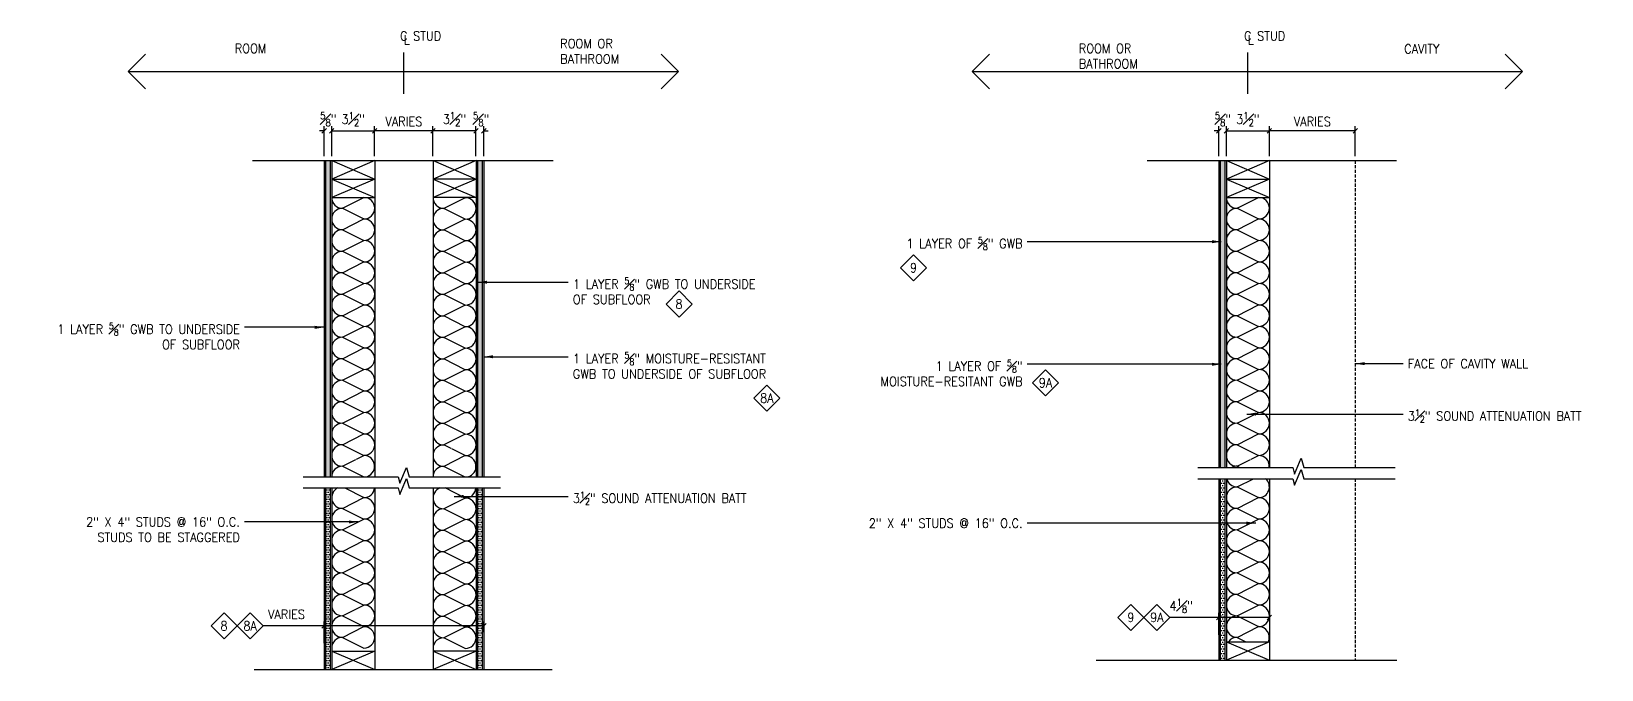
# Model space of a CAD drawing. Header units: inches. Extents: x 14 to 347, y 32 to 277.
# Drawn here: x 152.5 to 280.3, y 129.2 to 181.1 of the extents above; entities that cross this region are included whole.
import ezdxf
from ezdxf.enums import TextEntityAlignment as Align

# ---------------------------------------------------------------- set-up
doc = ezdxf.new("R2010")
doc.units = ezdxf.units.IN
doc.header["$LTSCALE"] = 0.5
doc.header["$MEASUREMENT"] = 0
doc.linetypes.add('DASHED', pattern=[0.75, 0.5, -0.25])
for name, color, linetype in [('A-ANNO-DIMS', 7, 'Continuous'), ('A-ANNO-NOTE', 7, 'Continuous'), ('A-ANNO-SYMB', 7, 'Continuous'), ('A-DETL-MCUT', 2, 'Continuous'), ('A-DETL-PATT', 8, 'Continuous')]:
    doc.layers.add(name, color=color, linetype=linetype)
doc.styles.add('NOTE', font='romans.shx', dxfattribs={"width": 0.9})
doc.dimstyles.new('NOTE8', dxfattribs={"dimscale": 8, "dimtxt": 0.09375, "dimasz": 0.046875, "dimexe": 0.046875, "dimexo": 0.046875, "dimgap": 0.046875, "dimtad": 1, "dimdec": 4, "dimzin": 0, "dimdsep": 46, "dimlunit": 4, "dimtxsty": 'NOTE', "dimblk": 'OBLIQUE', "dimcen": 0.09, "dimadec": 0, "dimazin": 0, "dimtfac": 0.75, "dimtdec": 4, "dimtofl": 0, "dimtmove": 2, "dimatfit": 3, "dimldrblk": 'OBLIQUE', "dimfxl": 0, "dimfrac": 1, "dimtolj": 1, "dimtzin": 0, "dimarcsym": 0})
doc.dimstyles.new('TEXT8', dxfattribs={"dimscale": 8, "dimtxt": 0.09375, "dimasz": 0.09375, "dimexe": 0.046875, "dimexo": 0.046875, "dimgap": 0.046875, "dimtad": 0, "dimdec": 4, "dimzin": 0, "dimdsep": 46, "dimlunit": 4, "dimtxsty": 'NOTE', "dimcen": 0.09, "dimadec": 0, "dimazin": 0, "dimtfac": 0.75, "dimtdec": 4, "dimtofl": 0, "dimtmove": 2, "dimatfit": 3, "dimfxl": 0, "dimfrac": 1, "dimtolj": 1, "dimtzin": 0, "dimarcsym": 0})

# ---------------------------------------------------------------- blocks, each defined once
blk = doc.blocks.new('_Oblique')
at = {"color": 0, "lineweight": -2}
blk.add_line((-0.5, -0.5), (0.5, 0.5), dxfattribs=at)
blk = doc.blocks.new('*D36')
at = {"layer": 'A-ANNO-DIMS', "color": 0, "lineweight": -2}
for p, q in [((176.3, 131.34), (176.3, 133.12)), ((189.3, 132.24), (189.3, 133.12)), ((189.3, 132.75), (176.3, 132.75))]:
    blk.add_line(p, q, dxfattribs=at)
at = {"layer": 'Defpoints', "color": 0}
for p in [(176.3, 132.75), (189.3, 131.87), (176.3, 130.97)]:
    blk.add_point(p, dxfattribs=at)
at = {"layer": 'A-ANNO-DIMS', "color": 0, "lineweight": -2, "xscale": 0.375, "yscale": 0.375, "zscale": 0.375, "rotation": 180}
blk.add_blockref('_Oblique', (176.3, 132.75), dxfattribs=at)
at = {"layer": 'A-ANNO-DIMS', "color": 0, "lineweight": -2, "xscale": 0.375, "yscale": 0.375, "zscale": 0.375}
blk.add_blockref('_Oblique', (189.3, 132.75), dxfattribs=at)
at = {"layer": 'A-ANNO-DIMS', "color": 0, "insert": (173.24, 133.69), "char_height": 0.75, "attachment_point": 5, "style": 'NOTE'}
blk.add_mtext('\\A1;VARIES', dxfattribs=at)
blk = doc.blocks.new('*D37')
at = {"layer": 'A-ANNO-DIMS', "color": 0, "lineweight": -2}
for p, q in [((176.3, 173.06), (175.92, 173.06)), ((176.3, 171), (176.3, 173.43)), ((176.92, 171), (176.92, 173.43)), ((176.92, 173.06), (177.3, 173.06))]:
    blk.add_line(p, q, dxfattribs=at)
at = {"layer": 'Defpoints', "color": 0}
for p in [(176.92, 173.06), (176.3, 170.63), (176.92, 170.63)]:
    blk.add_point(p, dxfattribs=at)
at = {"layer": 'A-ANNO-DIMS', "color": 0, "lineweight": -2, "xscale": 0.375, "yscale": 0.375, "zscale": 0.375}
blk.add_blockref('_Oblique', (176.3, 173.06), dxfattribs=at)
at = {"layer": 'A-ANNO-DIMS', "color": 0, "lineweight": -2, "xscale": 0.375, "yscale": 0.375, "zscale": 0.375, "rotation": 180}
blk.add_blockref('_Oblique', (176.92, 173.06), dxfattribs=at)
at = {"layer": 'A-ANNO-DIMS', "color": 0, "insert": (176.65, 174), "char_height": 0.75, "attachment_point": 5, "style": 'NOTE'}
blk.add_mtext('\\A1;{\\H0.750000x;\\S5#8;}"', dxfattribs=at)
blk = doc.blocks.new('*D38')
at = {"layer": 'A-ANNO-DIMS', "color": 0, "lineweight": -2}
for p, q in [((176.92, 171), (176.92, 173.43)), ((176.92, 173.06), (180.42, 173.06)), ((180.42, 171), (180.42, 173.43))]:
    blk.add_line(p, q, dxfattribs=at)
at = {"layer": 'Defpoints', "color": 0}
for p in [(180.42, 173.06), (176.92, 170.63), (180.42, 170.63)]:
    blk.add_point(p, dxfattribs=at)
at = {"layer": 'A-ANNO-DIMS', "color": 0, "lineweight": -2, "xscale": 0.375, "yscale": 0.375, "zscale": 0.375, "rotation": 180}
blk.add_blockref('_Oblique', (176.92, 173.06), dxfattribs=at)
at = {"layer": 'A-ANNO-DIMS', "color": 0, "lineweight": -2, "xscale": 0.375, "yscale": 0.375, "zscale": 0.375}
blk.add_blockref('_Oblique', (180.42, 173.06), dxfattribs=at)
at = {"layer": 'A-ANNO-DIMS', "color": 0, "insert": (178.67, 174), "char_height": 0.75, "attachment_point": 5, "style": 'NOTE'}
blk.add_mtext('\\A1;3{\\H0.750000x;\\S1#2;}"', dxfattribs=at)
blk = doc.blocks.new('*D40')
at = {"layer": 'A-ANNO-DIMS', "color": 0, "lineweight": -2}
for p, q in [((185.17, 171), (185.17, 173.43)), ((188.67, 173.06), (185.17, 173.06)), ((188.67, 171), (188.67, 173.43))]:
    blk.add_line(p, q, dxfattribs=at)
at = {"layer": 'Defpoints', "color": 0}
for p in [(185.17, 173.06), (185.17, 170.63), (188.67, 170.63)]:
    blk.add_point(p, dxfattribs=at)
at = {"layer": 'A-ANNO-DIMS', "color": 0, "lineweight": -2, "xscale": 0.375, "yscale": 0.375, "zscale": 0.375, "rotation": 180}
blk.add_blockref('_Oblique', (185.17, 173.06), dxfattribs=at)
at = {"layer": 'A-ANNO-DIMS', "color": 0, "lineweight": -2, "xscale": 0.375, "yscale": 0.375, "zscale": 0.375}
blk.add_blockref('_Oblique', (188.67, 173.06), dxfattribs=at)
at = {"layer": 'A-ANNO-DIMS', "color": 0, "insert": (186.92, 174), "char_height": 0.75, "attachment_point": 5, "style": 'NOTE'}
blk.add_mtext('\\A1;3{\\H0.750000x;\\S1#2;}"', dxfattribs=at)
blk = doc.blocks.new('*D39')
at = {"layer": 'A-ANNO-DIMS', "color": 0, "lineweight": -2}
for p, q in [((188.67, 173.06), (188.3, 173.06)), ((188.67, 171), (188.67, 173.43)), ((189.3, 171), (189.3, 173.43)), ((189.3, 173.06), (189.67, 173.06))]:
    blk.add_line(p, q, dxfattribs=at)
at = {"layer": 'Defpoints', "color": 0}
for p in [(188.67, 173.06), (188.67, 170.63), (189.3, 170.63)]:
    blk.add_point(p, dxfattribs=at)
at = {"layer": 'A-ANNO-DIMS', "color": 0, "lineweight": -2, "xscale": 0.375, "yscale": 0.375, "zscale": 0.375}
blk.add_blockref('_Oblique', (188.67, 173.06), dxfattribs=at)
at = {"layer": 'A-ANNO-DIMS', "color": 0, "lineweight": -2, "xscale": 0.375, "yscale": 0.375, "zscale": 0.375, "rotation": 180}
blk.add_blockref('_Oblique', (189.3, 173.06), dxfattribs=at)
at = {"layer": 'A-ANNO-DIMS', "color": 0, "insert": (189.09, 174), "char_height": 0.75, "attachment_point": 5, "style": 'NOTE'}
blk.add_mtext('\\A1;{\\H0.750000x;\\S5#8;}"', dxfattribs=at)
blk = doc.blocks.new('*D41')
at = {"layer": 'A-ANNO-DIMS', "color": 0, "lineweight": -2}
for p, q in [((180.42, 172.72), (180.42, 173.43)), ((185.17, 173.06), (180.42, 173.06)), ((185.17, 171), (185.17, 173.43))]:
    blk.add_line(p, q, dxfattribs=at)
at = {"layer": 'Defpoints', "color": 0}
for p in [(180.42, 173.06), (180.42, 172.34), (185.17, 170.63)]:
    blk.add_point(p, dxfattribs=at)
at = {"layer": 'A-ANNO-DIMS', "color": 0, "lineweight": -2, "xscale": 0.375, "yscale": 0.375, "zscale": 0.375, "rotation": 180}
blk.add_blockref('_Oblique', (180.42, 173.06), dxfattribs=at)
at = {"layer": 'A-ANNO-DIMS', "color": 0, "lineweight": -2, "xscale": 0.375, "yscale": 0.375, "zscale": 0.375}
blk.add_blockref('_Oblique', (185.17, 173.06), dxfattribs=at)
at = {"layer": 'A-ANNO-DIMS', "color": 0, "insert": (182.8, 173.81), "char_height": 0.75, "attachment_point": 5, "style": 'NOTE'}
blk.add_mtext('\\A1;VARIES', dxfattribs=at)
blk = doc.blocks.new('*D42')
at = {"layer": 'A-ANNO-DIMS', "color": 0, "lineweight": -2}
for p, q in [((249.15, 132.03), (249.15, 133.82)), ((253.27, 133.44), (249.15, 133.44)), ((253.27, 133.56), (253.27, 133.82))]:
    blk.add_line(p, q, dxfattribs=at)
at = {"layer": 'Defpoints', "color": 0}
for p in [(249.15, 133.44), (253.27, 133.18), (249.15, 131.66)]:
    blk.add_point(p, dxfattribs=at)
at = {"layer": 'A-ANNO-DIMS', "color": 0, "lineweight": -2, "xscale": 0.375, "yscale": 0.375, "zscale": 0.375, "rotation": 180}
blk.add_blockref('_Oblique', (249.15, 133.44), dxfattribs=at)
at = {"layer": 'A-ANNO-DIMS', "color": 0, "lineweight": -2, "xscale": 0.375, "yscale": 0.375, "zscale": 0.375}
blk.add_blockref('_Oblique', (253.27, 133.44), dxfattribs=at)
at = {"layer": 'A-ANNO-DIMS', "color": 0, "insert": (246.09, 134.38), "char_height": 0.75, "attachment_point": 5, "style": 'NOTE'}
blk.add_mtext('\\A1;4{\\H0.750000x;\\S1#8;}"', dxfattribs=at)
blk = doc.blocks.new('*D44')
at = {"layer": 'A-ANNO-DIMS', "color": 0, "lineweight": -2}
for p, q in [((249.77, 171), (249.77, 173.43)), ((249.77, 173.06), (253.27, 173.06)), ((253.27, 171), (253.27, 173.43))]:
    blk.add_line(p, q, dxfattribs=at)
at = {"layer": 'Defpoints', "color": 0}
for p in [(253.27, 173.06), (249.77, 170.63), (253.27, 170.63)]:
    blk.add_point(p, dxfattribs=at)
at = {"layer": 'A-ANNO-DIMS', "color": 0, "lineweight": -2, "xscale": 0.375, "yscale": 0.375, "zscale": 0.375, "rotation": 180}
blk.add_blockref('_Oblique', (249.77, 173.06), dxfattribs=at)
at = {"layer": 'A-ANNO-DIMS', "color": 0, "lineweight": -2, "xscale": 0.375, "yscale": 0.375, "zscale": 0.375}
blk.add_blockref('_Oblique', (253.27, 173.06), dxfattribs=at)
at = {"layer": 'A-ANNO-DIMS', "color": 0, "insert": (251.52, 174), "char_height": 0.75, "attachment_point": 5, "style": 'NOTE'}
blk.add_mtext('\\A1;3{\\H0.750000x;\\S1#2;}"', dxfattribs=at)
blk = doc.blocks.new('*D43')
at = {"layer": 'A-ANNO-DIMS', "color": 0, "lineweight": -2}
for p, q in [((249.15, 173.06), (248.77, 173.06)), ((249.15, 171), (249.15, 173.43)), ((249.77, 171), (249.77, 173.43)), ((249.77, 173.06), (250.15, 173.06))]:
    blk.add_line(p, q, dxfattribs=at)
at = {"layer": 'Defpoints', "color": 0}
for p in [(249.77, 173.06), (249.15, 170.63), (249.77, 170.63)]:
    blk.add_point(p, dxfattribs=at)
at = {"layer": 'A-ANNO-DIMS', "color": 0, "lineweight": -2, "xscale": 0.375, "yscale": 0.375, "zscale": 0.375}
blk.add_blockref('_Oblique', (249.15, 173.06), dxfattribs=at)
at = {"layer": 'A-ANNO-DIMS', "color": 0, "lineweight": -2, "xscale": 0.375, "yscale": 0.375, "zscale": 0.375, "rotation": 180}
blk.add_blockref('_Oblique', (249.77, 173.06), dxfattribs=at)
at = {"layer": 'A-ANNO-DIMS', "color": 0, "insert": (249.49, 174), "char_height": 0.75, "attachment_point": 5, "style": 'NOTE'}
blk.add_mtext('\\A1;{\\H0.750000x;\\S5#8;}"', dxfattribs=at)
blk = doc.blocks.new('*D45')
at = {"layer": 'A-ANNO-DIMS', "color": 0, "lineweight": -2}
for p, q in [((253.27, 172.72), (253.27, 173.43)), ((260.27, 173.06), (253.27, 173.06)), ((260.27, 171), (260.27, 173.43))]:
    blk.add_line(p, q, dxfattribs=at)
at = {"layer": 'Defpoints', "color": 0}
for p in [(253.27, 173.06), (253.27, 172.34), (260.27, 170.63)]:
    blk.add_point(p, dxfattribs=at)
at = {"layer": 'A-ANNO-DIMS', "color": 0, "lineweight": -2, "xscale": 0.375, "yscale": 0.375, "zscale": 0.375, "rotation": 180}
blk.add_blockref('_Oblique', (253.27, 173.06), dxfattribs=at)
at = {"layer": 'A-ANNO-DIMS', "color": 0, "lineweight": -2, "xscale": 0.375, "yscale": 0.375, "zscale": 0.375}
blk.add_blockref('_Oblique', (260.27, 173.06), dxfattribs=at)
at = {"layer": 'A-ANNO-DIMS', "color": 0, "insert": (256.77, 173.81), "char_height": 0.75, "attachment_point": 5, "style": 'NOTE'}
blk.add_mtext('\\A1;VARIES', dxfattribs=at)
blk = doc.blocks.new('TT')
for q in [(-1.41, 1.41), (-1.41, -1.41)]:
    blk.add_line((0, 0), q)
blk = doc.blocks.new('IDENYQ1')
blk.add_lwpolyline([(0, -1.06), (1.06, 0), (0, 1.06), (-1.06, 0)], close=True)
at = {"style": 'NOTE', "width": 0.9}
blk.add_attdef('#', text='', height=0.75, dxfattribs=at).set_placement((0, 0), align=Align.MIDDLE)

msp = doc.modelspace()

# ---------------------------------------------------------------- hatches: boundary and pattern name
at = {"layer": 'A-DETL-PATT'}
h = msp.add_hatch(dxfattribs=at)
h.set_pattern_fill('DOTS', color=256, scale=3, style=0)
h.paths.add_polyline_path([(176.79703, 170.62525), (176.42203, 170.62525), (176.42203, 144.88441), (176.79703, 144.88441)])
h = msp.add_hatch(dxfattribs=at)
h.set_pattern_fill('DOTS', color=256, scale=3, style=0)
h.paths.add_polyline_path([(189.17203, 170.62525), (188.79703, 170.62525), (188.79703, 144.88441), (189.17203, 144.88441)])
h = msp.add_hatch(dxfattribs=at)
h.set_pattern_fill('DOTS', color=256, scale=3, style=0)
h.paths.add_polyline_path([(249.64699, 170.62525), (249.27199, 170.62525), (249.27199, 145.64018), (249.64699, 145.64018)])
h = msp.add_hatch(dxfattribs=at)
h.set_pattern_fill('DOTS', color=256, scale=3, style=0)
h.paths.add_polyline_path([(249.64699, 144.731), (249.27199, 144.731), (249.27199, 129.96415), (249.64699, 129.96415)])
h = msp.add_hatch(dxfattribs=at)
h.set_pattern_fill('DOTS', color=256, scale=3, style=0)
h.paths.add_polyline_path([(176.79703, 143.97523), (176.42203, 143.97523), (176.42203, 129.19221), (176.79703, 129.19221)])
h = msp.add_hatch(dxfattribs=at)
h.set_pattern_fill('DOTS', color=256, scale=3, style=0)
h.paths.add_polyline_path([(189.17203, 143.97523), (188.79703, 143.97523), (188.79703, 129.19221), (189.17203, 129.19221)])

# ---------------------------------------------------------------- linework, layer by layer
at = {"layer": 'A-ANNO-DIMS'}
for p, q in [((249.14699, 133.44146), (245.1761, 133.44146)), ((176.29703, 132.74801), (171.33713, 132.74801))]:
    msp.add_line(p, q, dxfattribs=at)
at = {"layer": 'A-ANNO-NOTE'}
for p, q in [((182.79703, 176.07122), (182.79703, 179.43017)), ((251.52199, 176.07122), (251.52199, 179.43017)), ((160.35887, 177.87525), (205.15282, 177.87525)), ((229.08383, 177.87525), (273.87778, 177.87525))]:
    msp.add_line(p, q, dxfattribs=at)
at = {"layer": 'A-ANNO-SYMB'}
for p, q in [((174.59595, 144.88441), (182.32662, 144.88441)), ((183.21877, 144.88441), (190.66286, 144.88441)), ((247.44592, 145.64018), (255.17659, 145.64018)), ((247.44592, 144.731), (255.17659, 144.731)), ((256.06873, 145.64018), (263.51282, 145.64018)), ((256.06873, 144.731), (263.51282, 144.731)), ((174.59595, 143.97523), (182.32662, 143.97523)), ((183.21877, 143.97523), (190.66286, 143.97523)), ((249.14699, 133.44146), (245.1761, 133.44146)), ((176.29703, 132.74801), (171.33713, 132.74801))]:
    msp.add_line(p, q, dxfattribs=at)
for points in [[(255.17659, 145.64018), (255.32224, 145.11074), (255.85025, 146.40177), (256.06873, 145.64018)], [(182.32662, 144.88441), (182.47228, 144.35497), (183.00028, 145.646), (183.21877, 144.88441)], [(182.32662, 143.97523), (182.47228, 143.44579), (183.00028, 144.73682), (183.21877, 143.97523)], [(255.17659, 144.731), (255.32224, 144.20156), (255.85025, 145.49259), (256.06873, 144.731)]]:
    msp.add_lwpolyline(points, dxfattribs=at)
at = {"layer": 'A-DETL-MCUT'}
for p, q in [((170.46319, 170.62525), (194.9427, 170.62525)), ((176.29703, 170.62525), (176.29703, 144.88441)), ((176.42203, 170.62525), (176.42203, 144.88441)), ((176.79703, 170.62525), (176.79703, 144.88441)), ((176.92203, 170.62525), (176.92203, 144.88441)), ((176.92203, 170.62525), (180.42203, 169.12525)), ((180.42203, 170.62525), (176.92203, 169.12525)), ((180.42203, 170.62525), (180.42203, 144.88441)), ((185.17203, 170.62525), (185.17203, 144.88441)), ((188.67203, 170.62525), (185.17203, 169.12525)), ((185.17203, 170.62525), (188.67203, 169.12525)), ((188.67203, 170.62525), (188.67203, 144.88441)), ((188.79703, 170.62525), (188.79703, 144.88441)), ((189.17203, 170.62525), (189.17203, 144.88441)), ((189.29703, 170.62525), (189.29703, 144.88441)), ((243.31316, 170.62525), (263.6117, 170.62525)), ((249.14699, 170.62525), (249.14699, 145.64018)), ((249.27199, 170.62525), (249.27199, 145.64018)), ((249.64699, 170.62525), (249.64699, 145.64018)), ((249.77199, 170.62525), (249.77199, 145.64018)), ((249.77199, 170.62525), (253.27199, 169.12525)), ((253.27199, 170.62525), (249.77199, 169.12525)), ((253.27199, 170.62525), (253.27199, 145.64018)), ((176.92203, 169.12525), (180.42203, 169.12525)), ((180.42203, 169.12525), (176.92203, 167.62525)), ((176.92203, 169.12525), (180.42203, 167.62525)), ((188.67203, 169.12525), (185.17203, 169.12525)), ((185.17203, 169.12525), (188.67203, 167.62525)), ((188.67203, 169.12525), (185.17203, 167.62525)), ((249.77199, 169.12525), (253.27199, 169.12525)), ((253.27199, 169.12525), (249.77199, 167.62525)), ((249.77199, 169.12525), (253.27199, 167.62525)), ((176.92203, 167.62525), (180.42203, 167.62525)), ((188.67203, 167.62525), (185.17203, 167.62525)), ((249.77199, 167.62525), (253.27199, 167.62525)), ((249.14699, 144.731), (249.14699, 129.96415)), ((249.27199, 144.731), (249.27199, 129.96415)), ((249.64699, 144.731), (249.64699, 129.96415)), ((249.77199, 144.731), (249.77199, 129.96415)), ((253.27199, 144.731), (253.27199, 129.96415)), ((176.29703, 143.97523), (176.29703, 129.19221)), ((176.42203, 143.97523), (176.42203, 129.19221)), ((176.79703, 143.97523), (176.79703, 129.19221)), ((176.92203, 143.97523), (176.92203, 129.19221)), ((180.42203, 143.97523), (180.42203, 129.19221)), ((185.17203, 143.97523), (185.17203, 129.19221)), ((188.67203, 143.97523), (188.67203, 129.19221)), ((188.79703, 143.97523), (188.79703, 129.19221)), ((189.17203, 143.97523), (189.17203, 129.19221)), ((189.29703, 143.97523), (189.29703, 129.19221)), ((176.92203, 130.69221), (180.42203, 129.19221)), ((180.42203, 130.69221), (176.92203, 129.19221)), ((176.92203, 130.69221), (180.42203, 130.69221)), ((188.67203, 130.69221), (185.17203, 130.69221)), ((185.17203, 130.69221), (188.67203, 129.19221)), ((188.67203, 130.69221), (185.17203, 129.19221)), ((249.77199, 131.46415), (253.27199, 131.46415)), ((253.27199, 131.46415), (249.77199, 129.96415)), ((249.77199, 131.46415), (253.27199, 129.96415)), ((170.61285, 129.19221), (194.87068, 129.19221)), ((239.18032, 129.96415), (263.6482, 129.96415))]:
    msp.add_line(p, q, dxfattribs=at)
at = {"layer": 'A-DETL-MCUT', "linetype": 'DASHED'}
for p, q in [((260.27199, 170.62525), (260.27199, 145.64018)), ((260.27199, 144.731), (260.27199, 129.96415))]:
    msp.add_line(p, q, dxfattribs=at)
at = {"layer": 'A-DETL-PATT'}
for p, q in [((177.79703, 166.75025), (179.54703, 167.62525)), ((187.79703, 167.60816), (186.04703, 166.73316)), ((187.79703, 167.60816), (187.76286, 167.62525)), ((250.64699, 166.75025), (252.39699, 167.62525)), ((177.79703, 166.75025), (179.54703, 165.87525)), ((187.79703, 165.85816), (186.04703, 166.73316)), ((250.64699, 166.75025), (252.39699, 165.87525)), ((177.79703, 165.00025), (179.54703, 165.87525)), ((177.79703, 165.00025), (179.54703, 164.12525)), ((187.79703, 165.85816), (186.04703, 164.98316)), ((187.79703, 164.10816), (186.04703, 164.98316)), ((250.64699, 165.00025), (252.39699, 165.87525)), ((250.64699, 165.00025), (252.39699, 164.12525)), ((177.79703, 163.25025), (179.54703, 164.12525)), ((187.79703, 164.10816), (186.04703, 163.23316)), ((250.64699, 163.25025), (252.39699, 164.12525)), ((177.79703, 163.25025), (179.54703, 162.37525)), ((177.79703, 161.50025), (179.54703, 162.37525)), ((187.79703, 162.35816), (186.04703, 163.23316)), ((250.64699, 163.25025), (252.39699, 162.37525)), ((250.64699, 161.50025), (252.39699, 162.37525)), ((177.79703, 161.50025), (179.54703, 160.62525)), ((187.79703, 162.35816), (186.04703, 161.48316)), ((187.79703, 160.60816), (186.04703, 161.48316)), ((250.64699, 161.50025), (252.39699, 160.62525)), ((177.79703, 159.75025), (179.54703, 160.62525)), ((187.79703, 160.60816), (186.04703, 159.73316)), ((250.64699, 159.75025), (252.39699, 160.62525)), ((177.79703, 159.75025), (179.54703, 158.87525)), ((177.79703, 158.00025), (179.54703, 158.87525)), ((187.79703, 158.85816), (186.04703, 159.73316)), ((187.79703, 158.85816), (186.04703, 157.98316)), ((250.64699, 159.75025), (252.39699, 158.87525)), ((250.64699, 158.00025), (252.39699, 158.87525)), ((177.79703, 158.00025), (179.54703, 157.12525)), ((187.79703, 157.10816), (186.04703, 157.98316)), ((250.64699, 158.00025), (252.39699, 157.12525)), ((177.79703, 156.25025), (179.54703, 157.12525)), ((177.79703, 156.25025), (179.54703, 155.37525)), ((187.79703, 157.10816), (186.04703, 156.23316)), ((187.79703, 155.35816), (186.04703, 156.23316)), ((250.64699, 156.25025), (252.39699, 157.12525)), ((250.64699, 156.25025), (252.39699, 155.37525)), ((177.79703, 154.50025), (179.54703, 155.37525)), ((187.79703, 155.35816), (186.04703, 154.48316)), ((250.64699, 154.50025), (252.39699, 155.37525)), ((177.79703, 154.50025), (179.54703, 153.62525)), ((177.79703, 152.75025), (179.54703, 153.62525)), ((187.79703, 153.60816), (186.04703, 154.48316)), ((187.79703, 153.60816), (186.04703, 152.73316)), ((250.64699, 154.50025), (252.39699, 153.62525)), ((250.64699, 152.75025), (252.39699, 153.62525)), ((177.79703, 152.75025), (179.54703, 151.87525)), ((187.79703, 151.85816), (186.04703, 152.73316)), ((250.64699, 152.75025), (252.39699, 151.87525)), ((177.79703, 151.00025), (179.54703, 151.87525)), ((177.79703, 151.00025), (179.54703, 150.12525)), ((187.79703, 151.85816), (186.04703, 150.98316)), ((187.79703, 150.10816), (186.04703, 150.98316)), ((250.64699, 151.00025), (252.39699, 151.87525)), ((250.64699, 151.00025), (252.39699, 150.12525)), ((177.79703, 149.25025), (179.54703, 150.12525)), ((187.79703, 150.10816), (186.04703, 149.23316)), ((250.64699, 149.25025), (252.39699, 150.12525)), ((177.79703, 149.25025), (179.54703, 148.37525)), ((177.79703, 147.50025), (179.54703, 148.37525)), ((187.79703, 148.35816), (186.04703, 149.23316)), ((187.79703, 148.35816), (186.04703, 147.48316)), ((250.64699, 149.25025), (252.39699, 148.37525)), ((250.64699, 147.50025), (252.39699, 148.37525)), ((177.79703, 147.50025), (179.54703, 146.62525)), ((186.6403, 147.18653), (186.04703, 147.48316)), ((187.79703, 146.60816), (186.7043, 147.15453)), ((250.64699, 147.50025), (252.39699, 146.62525)), ((177.79703, 145.75025), (178.88976, 146.29661)), ((178.95376, 146.32861), (179.54703, 146.62525)), ((187.79703, 146.60816), (186.04703, 145.73316)), ((250.64699, 145.75025), (251.73973, 146.29661)), ((251.80372, 146.32861), (252.39699, 146.62525)), ((177.79703, 145.75025), (179.52871, 144.88441)), ((187.79703, 144.85816), (186.04703, 145.73316)), ((250.64699, 145.75025), (250.86713, 145.64018)), ((250.64699, 144.06777), (251.97347, 144.731)), ((177.9821, 143.97523), (179.54703, 143.19277)), ((187.79703, 143.15816), (186.16288, 143.97523)), ((250.64699, 144.06777), (252.39699, 143.19277)), ((177.79703, 142.31777), (179.54703, 143.19277)), ((177.79703, 142.31777), (179.54703, 141.44277)), ((187.79703, 143.15816), (186.04703, 142.28316)), ((187.79703, 141.40816), (186.04703, 142.28316)), ((250.64699, 142.31777), (252.39699, 143.19277)), ((250.64699, 142.31777), (252.39699, 141.44277)), ((177.79703, 140.56777), (179.54703, 141.44277)), ((187.79703, 141.40816), (186.04703, 140.53316)), ((250.64699, 140.56777), (252.39699, 141.44277)), ((177.79703, 140.56777), (179.54703, 139.69277)), ((177.79703, 138.81777), (179.54703, 139.69277)), ((187.79703, 139.65816), (186.04703, 140.53316)), ((187.79703, 139.65816), (186.04703, 138.78316)), ((250.64699, 140.56777), (252.39699, 139.69277)), ((250.64699, 138.81777), (252.39699, 139.69277)), ((177.79703, 138.81777), (179.54703, 137.94277)), ((187.79703, 137.90816), (186.04703, 138.78316)), ((250.64699, 138.81777), (252.39699, 137.94277)), ((177.79703, 137.06777), (179.54703, 137.94277)), ((177.79703, 137.06777), (179.54703, 136.19277)), ((187.79703, 137.90816), (186.04703, 137.03316)), ((187.79703, 136.15816), (186.04703, 137.03316)), ((250.64699, 137.06777), (252.39699, 137.94277)), ((250.64699, 137.06777), (252.39699, 136.19277)), ((177.79703, 135.31777), (179.54703, 136.19277)), ((187.79703, 136.15816), (186.04703, 135.28316)), ((250.64699, 135.31777), (252.39699, 136.19277)), ((177.79703, 135.31777), (179.54703, 134.44277)), ((177.79703, 133.56777), (179.54703, 134.44277)), ((187.79703, 134.40816), (186.04703, 135.28316)), ((187.79703, 134.40816), (186.04703, 133.53316)), ((250.64699, 135.31777), (252.39699, 134.44277)), ((250.64699, 133.56777), (252.39699, 134.44277)), ((177.79703, 133.56777), (179.54703, 132.69277)), ((187.79703, 132.65816), (186.04703, 133.53316)), ((250.64699, 133.56777), (252.39699, 132.69277)), ((177.79703, 131.81777), (179.54703, 132.69277)), ((177.79703, 131.81777), (179.54703, 130.94277)), ((187.79703, 132.65816), (186.04703, 131.78316)), ((187.79703, 130.90816), (186.04703, 131.78316)), ((250.64699, 131.81777), (252.39699, 132.69277)), ((250.64699, 131.81777), (251.35422, 131.46415))]:
    msp.add_line(p, q, dxfattribs=at)
for centre, start, end in [((177.79703, 167.62525), 180, 270), ((179.54703, 166.75025), 270, 90), ((186.04703, 167.60816), 178.8813399, 270), ((187.79703, 168.48316), 270, 281.3401995), ((187.79703, 166.73316), 270, 90), ((250.64699, 167.62525), 180, 270), ((252.39699, 166.75025), 270, 90), ((177.79703, 165.87525), 90, 270), ((186.04703, 165.85816), 90, 270), ((250.64699, 165.87525), 90, 270), ((177.79703, 164.12525), 90, 270), ((179.54703, 165.00025), 270, 90), ((186.04703, 164.10816), 90, 270), ((187.79703, 164.98316), 270, 90), ((250.64699, 164.12525), 90, 270), ((252.39699, 165.00025), 270, 90), ((179.54703, 163.25025), 270, 90), ((187.79703, 163.23316), 270, 90), ((252.39699, 163.25025), 270, 90), ((177.79703, 162.37525), 90, 270), ((179.54703, 161.50025), 270, 90), ((186.04703, 162.35816), 90, 270), ((250.64699, 162.37525), 90, 270), ((252.39699, 161.50025), 270, 90), ((177.79703, 160.62525), 90, 270), ((186.04703, 160.60816), 90, 270), ((187.79703, 161.48316), 270, 90), ((250.64699, 160.62525), 90, 270), ((179.54703, 159.75025), 270, 90), ((187.79703, 159.73316), 270, 90), ((252.39699, 159.75025), 270, 90), ((177.79703, 158.87525), 90, 270), ((179.54703, 158.00025), 270, 90), ((186.04703, 158.85816), 90, 270), ((187.79703, 157.98316), 270, 90), ((250.64699, 158.87525), 90, 270), ((252.39699, 158.00025), 270, 90), ((177.79703, 157.12525), 90, 270), ((186.04703, 157.10816), 90, 270), ((250.64699, 157.12525), 90, 270), ((177.79703, 155.37525), 90, 270), ((179.54703, 156.25025), 270, 90), ((186.04703, 155.35816), 90, 270), ((187.79703, 156.23316), 270, 90), ((250.64699, 155.37525), 90, 270), ((252.39699, 156.25025), 270, 90), ((179.54703, 154.50025), 270, 90), ((187.79703, 154.48316), 270, 90), ((252.39699, 154.50025), 270, 90), ((177.79703, 153.62525), 90, 270), ((179.54703, 152.75025), 270, 90), ((186.04703, 153.60816), 90, 270), ((187.79703, 152.73316), 270, 90), ((250.64699, 153.62525), 90, 270), ((252.39699, 152.75025), 270, 90), ((177.79703, 151.87525), 90, 270), ((186.04703, 151.85816), 90, 270), ((250.64699, 151.87525), 90, 270), ((177.79703, 150.12525), 90, 270), ((179.54703, 151.00025), 270, 90), ((186.04703, 150.10816), 90, 270), ((187.79703, 150.98316), 270, 90), ((250.64699, 150.12525), 90, 270), ((252.39699, 151.00025), 270, 90), ((179.54703, 149.25025), 270, 90), ((187.79703, 149.23316), 270, 90), ((252.39699, 149.25025), 270, 90), ((177.79703, 148.37525), 90, 270), ((179.54703, 147.50025), 270, 90), ((186.04703, 148.35816), 90, 270), ((187.79703, 147.48316), 270, 90), ((250.64699, 148.37525), 90, 270), ((252.39699, 147.50025), 270, 90), ((177.79703, 146.62525), 90, 270), ((186.04703, 146.60816), 90, 270), ((250.64699, 146.62525), 90, 270), ((179.54703, 145.75025), 278.29877, 90), ((187.79703, 145.73316), 284.0684945, 90), ((252.39699, 145.75025), 352.7736045, 90), ((177.79703, 144.87525), 90, 179.4000385), ((186.04703, 144.85816), 90, 178.2812027), ((250.64699, 144.94277), 194.0055642, 270), ((250.64699, 144.87525), 90, 119.0484157), ((252.39699, 144.06777), 270, 49.2867819), ((177.79703, 143.19277), 116.5883496, 270), ((179.54703, 144.06777), 270, 353.9293482), ((186.04703, 143.15816), 110.9652503, 270), ((187.79703, 144.03316), 270, 356.2041059), ((250.64699, 143.19277), 90, 270), ((177.79703, 141.44277), 90, 270), ((179.54703, 142.31777), 270, 90), ((186.04703, 141.40816), 90, 270), ((187.79703, 142.28316), 270, 90), ((250.64699, 141.44277), 90, 270), ((252.39699, 142.31777), 270, 90), ((179.54703, 140.56777), 270, 90), ((187.79703, 140.53316), 270, 90), ((252.39699, 140.56777), 270, 90), ((177.79703, 139.69277), 90, 270), ((179.54703, 138.81777), 270, 90), ((186.04703, 139.65816), 90, 270), ((187.79703, 138.78316), 270, 90), ((250.64699, 139.69277), 90, 270), ((252.39699, 138.81777), 270, 90), ((177.79703, 137.94277), 90, 270), ((186.04703, 137.90816), 90, 270), ((250.64699, 137.94277), 90, 270), ((177.79703, 136.19277), 90, 270), ((179.54703, 137.06777), 270, 90), ((186.04703, 136.15816), 90, 270), ((187.79703, 137.03316), 270, 90), ((250.64699, 136.19277), 90, 270), ((252.39699, 137.06777), 270, 90), ((179.54703, 135.31777), 270, 90), ((187.79703, 135.28316), 270, 90), ((252.39699, 135.31777), 270, 90), ((177.79703, 134.44277), 90, 270), ((179.54703, 133.56777), 270, 90), ((186.04703, 134.40816), 90, 270), ((187.79703, 133.53316), 270, 90), ((250.64699, 134.44277), 90, 270), ((252.39699, 133.56777), 270, 90), ((177.79703, 132.69277), 90, 270), ((186.04703, 132.65816), 90, 270), ((250.64699, 132.69277), 90, 270), ((177.79703, 130.94277), 90, 180), ((179.54703, 131.81777), 270, 90), ((186.04703, 130.90816), 90, 194.2882479), ((187.79703, 131.78316), 270, 90), ((250.64699, 130.94277), 90, 143.4254336), ((252.39699, 131.81777), 336.1632827, 90)]:
    msp.add_arc(centre, 0.875, start, end, dxfattribs=at)

# ---------------------------------------------------------------- block references
at = {"layer": 'A-ANNO-NOTE', "xscale": -1}
for p in [(160.35887, 177.87525), (229.08383, 177.87525)]:
    msp.add_blockref('TT', p, dxfattribs=at)
at = {"layer": 'A-ANNO-NOTE'}
for p in [(205.15282, 177.87525), (273.87778, 177.87525)]:
    msp.add_blockref('TT', p, dxfattribs=at)
for p, values in [((224.29714, 161.90297), {'#': '9'}), ((205.20556, 158.95234), {'#': '8'}), ((235.04858, 152.542), {'#': '9A'}), ((212.35964, 151.29431), {'#': '8A'})]:
    msp.add_blockref('IDENYQ1', p, dxfattribs=at).add_auto_attribs(values)
at = {"layer": 'A-ANNO-SYMB'}
for p, values in [((241.99412, 133.44146), {'#': '9'}), ((244.11544, 133.44146), {'#': '9A'}), ((168.15515, 132.74801), {'#': '8'}), ((170.27647, 132.74801), {'#': '8A'})]:
    msp.add_blockref('IDENYQ1', p, dxfattribs=at).add_auto_attribs(values)

# ---------------------------------------------------------------- texts
at = {"layer": 'A-ANNO-NOTE', "char_height": 0.75, "style": 'NOTE'}
for s, insert, width, attachment_point in [('C STUD', (182.48209, 181.14485), 5.2763516, 1), ('L', (182.79087, 180.83648), 2.5, 1), ('ROOM OR\\PBATHROOM', (195.52943, 180.52656), 6.345085, 1), ('C STUD', (251.20706, 181.14485), 5.2763516, 1), ('L', (251.51583, 180.83648), 2.5, 1), ('ROOM', (169.03096, 180.13581), 6.625, 1), ('ROOM OR \\PBATHROOM', (237.75592, 180.13581), 6.625, 1), ('CAVITY', (264.2544, 180.09778), 6.375, 1), ('\\A1;1 LAYER OF {\\H0.7x;\\S5#8;}" GWB', (233.18031, 164.40094), 14, 3), ('\\A1;1 LAYER {\\H0.7x;\\S5#8;}" GWB TO UNDERSIDE\\POF SUBFLOOR', (196.56066, 161.10109), 20.0625, 1), ('\\A1;1 LAYER {\\H0.7x;\\S5#8;}" GWB TO UNDERSIDE\\POF SUBFLOOR', (169.44646, 157.43013), 19.1145402, 3), ('\\A1;1 LAYER {\\H0.7x;\\S5#8;}" MOISTURE-RESISTANT GWB TO UNDERSIDE OF SUBFLOOR', (196.56066, 155.03435), 18.6875, 1), ('\\A1;1 LAYER OF {\\H0.7x;\\S5#8;}"\\PMOISTURE-RESITANT GWB', (233.18031, 154.42185), 14, 3), ('\\A1;FACE OF CAVITY WALL', (264.54713, 154.47296), 14, 1), ('\\A1;3{\\H0.7x;\\S1#2;}" SOUND ATTENUATION BATT', (264.54713, 150.36408), 18.6875, 1), ('\\A1;3{\\H0.7x;\\S1#2;}" SOUND ATTENUATION BATT', (196.56066, 143.66509), 18.6875, 1), ('2" X 4" STUDS @ 16" O.C.\\PSTUDS TO BE STAGGERED', (169.44646, 141.58699), 19.125, 3), ('2" X 4" STUDS @ 16" O.C.', (233.18031, 141.48703), 18.0270149, 3)]:
    msp.add_mtext(s, dxfattribs=dict(at, insert=insert, width=width, attachment_point=attachment_point))

# ---------------------------------------------------------------- dimensions: what is measured, and where the dimension line sits
at = {"layer": 'A-ANNO-DIMS'}
for base, p1, p2, picture, middle in [((176.92203, 173.059), (176.29703, 170.62525), (176.92203, 170.62525), '*D37', (176.64678, 173.9965)), ((249.77199, 173.059), (249.14699, 170.62525), (249.77199, 170.62525), '*D43', (249.49455, 173.9965)), ((249.14699, 133.44146), (253.27199, 133.18256), (249.14699, 131.65863), '*D42', (246.09155, 134.37896))]:
    dim = msp.add_linear_dim(base=base, p1=p1, p2=p2, dimstyle='NOTE8', dxfattribs=at)
    dim.commit()
    dim.dimension.update_dxf_attribs({"geometry": picture, "text_midpoint": middle, "dimtype": 160})
for base, p1, p2, picture, middle in [((180.42203, 173.059), (176.92203, 170.62525), (180.42203, 170.62525), '*D38', (178.67203, 173.9965)), ((253.27199, 173.059), (249.77199, 170.62525), (253.27199, 170.62525), '*D44', (251.52199, 173.9965))]:
    dim = msp.add_linear_dim(base=base, p1=p1, p2=p2, dimstyle='NOTE8', dxfattribs=at)
    dim.commit()
    dim.dimension.update_dxf_attribs({"geometry": picture, "text_midpoint": middle})
for base, p1, p2, picture, middle in [((180.42203, 173.059), (185.17203, 170.62525), (180.42203, 172.34302), '*D41', (182.79703, 173.809)), ((253.27199, 173.059), (260.27199, 170.62525), (253.27199, 172.34302), '*D45', (256.77199, 173.809))]:
    dim = msp.add_linear_dim(base=base, p1=p1, p2=p2, angle=180, text='VARIES', dimstyle='NOTE8', dxfattribs=at)
    dim.commit()
    dim.dimension.update_dxf_attribs({"geometry": picture, "text_midpoint": middle})
dim = msp.add_linear_dim(base=(185.17203, 173.059), p1=(188.67203, 170.62525), p2=(185.17203, 170.62525), angle=180, dimstyle='NOTE8', dxfattribs=at)
dim.commit()
dim.dimension.update_dxf_attribs({"geometry": '*D40', "text_midpoint": (186.92203, 173.9965)})
dim = msp.add_linear_dim(base=(188.67203, 173.059), p1=(189.29703, 170.62525), p2=(188.67203, 170.62525), angle=180, dimstyle='NOTE8', dxfattribs=at)
dim.commit()
dim.dimension.update_dxf_attribs({"geometry": '*D39', "text_midpoint": (189.08904, 173.9965), "dimtype": 160})
dim = msp.add_linear_dim(base=(176.29703, 132.74801), p1=(189.29703, 131.86771), p2=(176.29703, 130.96518), text='VARIES', dimstyle='NOTE8', dxfattribs=at)
dim.commit()
dim.dimension.update_dxf_attribs({"geometry": '*D36', "text_midpoint": (173.24158, 133.68551), "dimtype": 160})

# ---------------------------------------------------------------- leaders
at = {"layer": 'A-ANNO-NOTE', "annotation_type": 0, "has_hookline": 1}
for points, hookline_direction, text_width in [([(249.3441, 164.02594), (233.55531, 164.02594)], 1, 10.7725), ([(188.82019, 160.72609), (196.18566, 160.72609)], 0, 16.97607), ([(176.29703, 157.05513), (169.82146, 157.05513)], 1, 16.97607), ([(189.29703, 154.65935), (196.18566, 154.65935)], 0, 17.93571), ([(249.3441, 154.04685), (233.55531, 154.04685)], 1, 12.79286), ([(260.27199, 154.09796), (264.17213, 154.09796)], 0, 11.21786), ([(251.44603, 149.98908), (264.17213, 149.98908)], 0, 15.77714), ([(186.90558, 143.29009), (196.18566, 143.29009)], 0, 15.77714), ([(179.08061, 141.21199), (169.82146, 141.21199)], 1, 14.46429), ([(252.15855, 141.11203), (233.55531, 141.11203)], 1, 14.46429)]:
    msp.add_leader(points, dimstyle='TEXT8', override={"dimgap": 0.046875, "dimtad": 0}, dxfattribs=dict(at, hookline_direction=hookline_direction, text_width=text_width))

doc.saveas('drawing.dxf')
